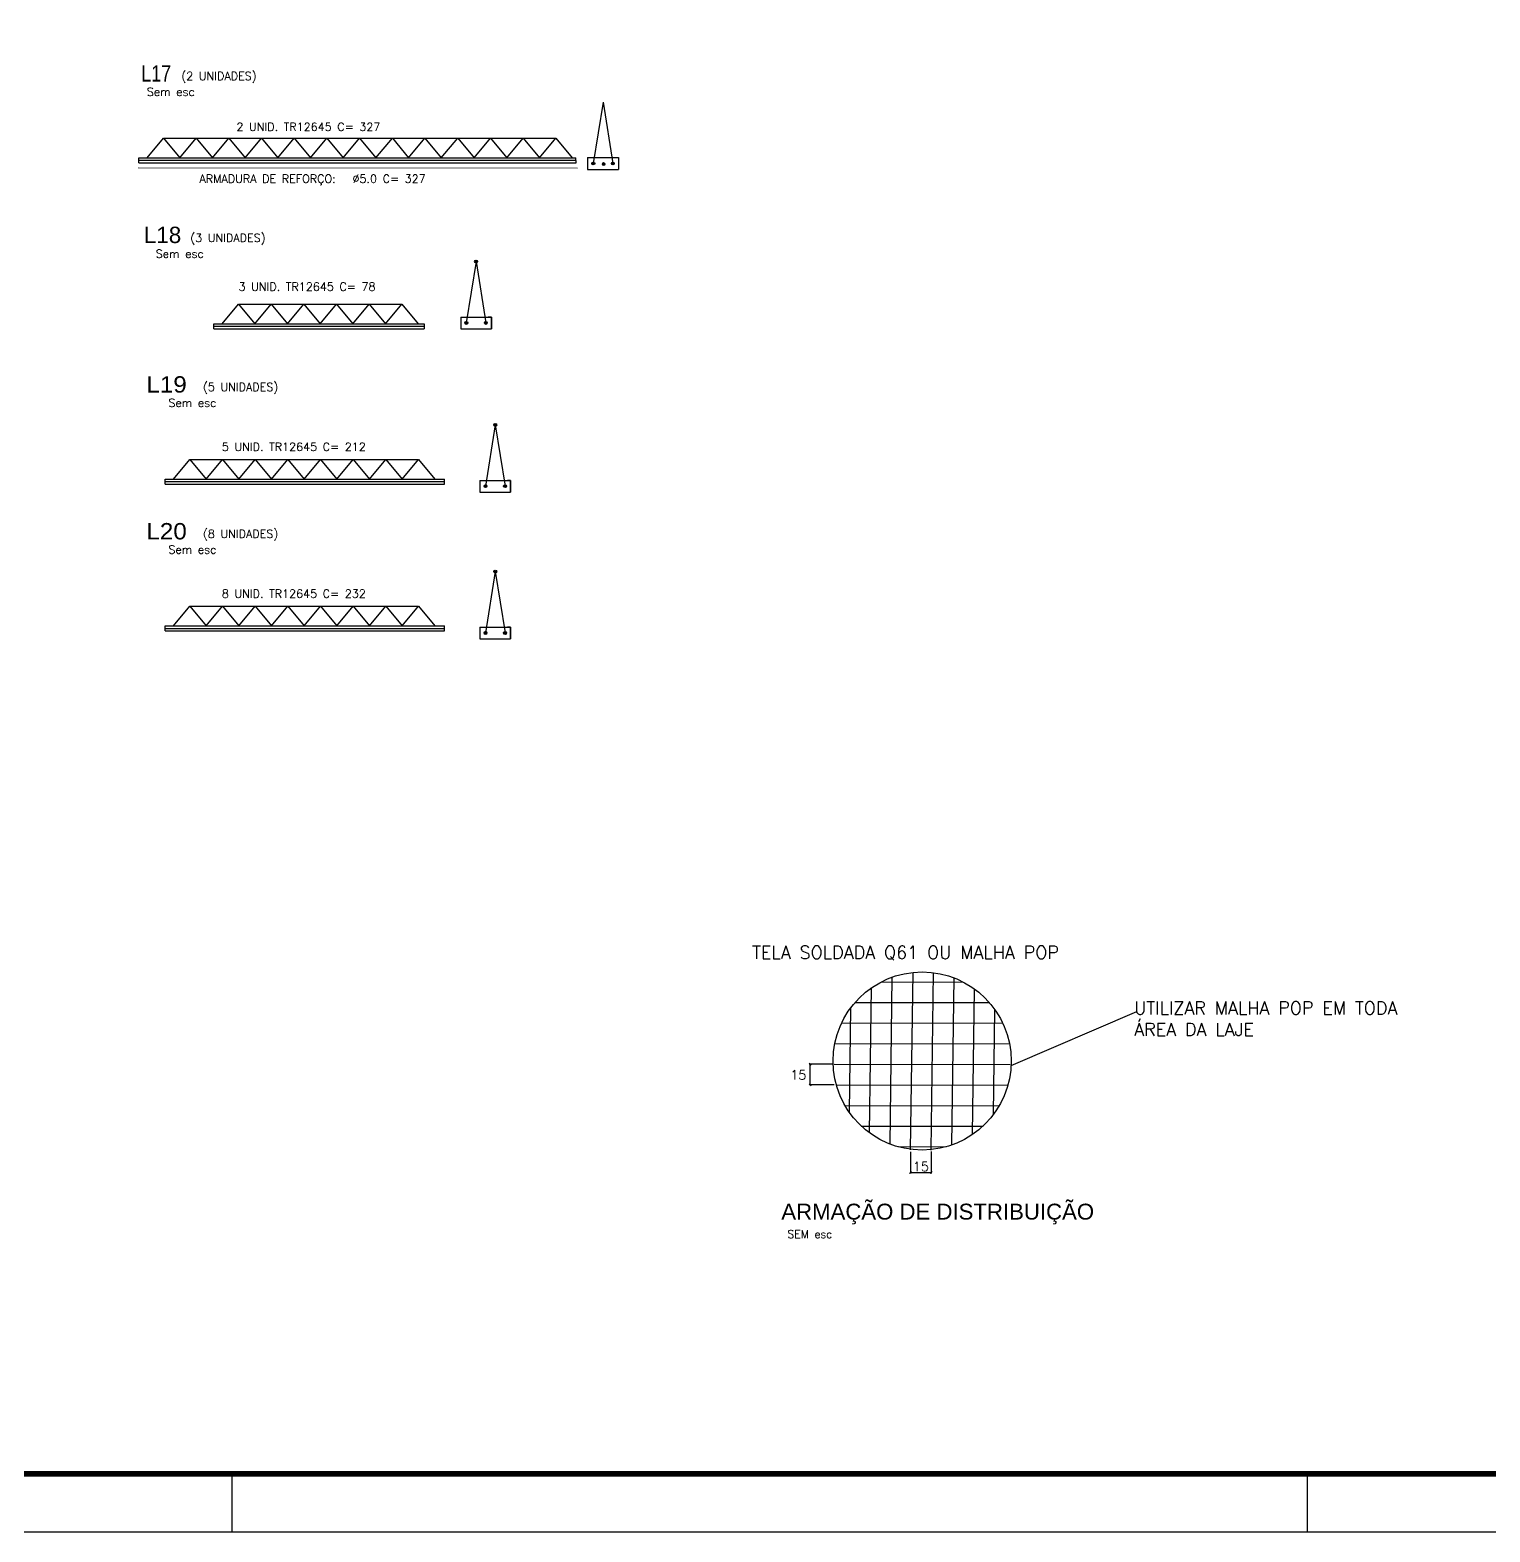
# Model space of a CAD drawing. Header units: millimetres. Extents: x 480 to 1615, y -207 to 251.
# Drawn here: x 795.17 to 820.29, y -144.53 to -118.7 of the extents above; entities that cross this region are included whole.
import ezdxf
from ezdxf.enums import TextEntityAlignment as Align

# ---------------------------------------------------------------- set-up
doc = ezdxf.new("R2010")
doc.units = ezdxf.units.MM
doc.layers.add('ARM_TRANSVERSAL_Ø5', color=120, linetype='Continuous', lineweight=9)
doc.layers.add('PA_NUM_ALTUR', color=7, linetype='Continuous', lineweight=9)
for name, color, linetype in [('ARQ-FOLHA', 7, 'Continuous'), ('ARQ-TEXTO2', 2, 'Continuous'), ('ARQ-TEXTO4', 1, 'Continuous')]:
    doc.layers.add(name, color=color, linetype=linetype)
doc.styles.add('CYPETXT', font='arial.ttf', dxfattribs={"height": 0.2})
doc.styles.add('ROMANS', font='romans.shx')

# ---------------------------------------------------------------- blocks, each defined once
blk = doc.blocks.new('FOLHA A1')
at = {"layer": 'ARQ-FOLHA'}
for p, q in [((286, -594), (286, -584)), ((471, -594), (471, -584)), ((0, -594), (841, -594))]:
    blk.add_line(p, q, dxfattribs=at)
at = {"layer": 'ARQ-FOLHA', "const_width": 1}
blk.add_lwpolyline([(25, -10), (25, -584), (831, -584), (831, -10), (25, -10)], dxfattribs=at)
blk = doc.blocks.new('_OBLIQUE')
at = {"color": 0, "linetype": 'ByBlock'}
blk.add_line((-0.5, -0.5), (0.5, 0.5), dxfattribs=at)

msp = doc.modelspace()

# ---------------------------------------------------------------- hatches: boundary and pattern name
h = msp.add_hatch(color=256)
edge = h.paths.add_edge_path()
edge.add_arc((804.858, -120.991), 0.0251, 0, 360)
h = msp.add_hatch(color=256)
edge = h.paths.add_edge_path()
edge.add_arc((805.194, -120.991), 0.0251, 0, 360)
h = msp.add_hatch(color=256)
edge = h.paths.add_edge_path()
edge.add_arc((802.841, -122.677), 0.0251, 0, 360)
h = msp.add_hatch(color=256)
edge = h.paths.add_edge_path()
edge.add_arc((802.673, -123.733), 0.0251, 0, 360)
h = msp.add_hatch(color=256)
edge = h.paths.add_edge_path()
edge.add_arc((803.009, -123.733), 0.0251, 0, 360)
h = msp.add_hatch(color=256)
edge = h.paths.add_edge_path()
edge.add_arc((803.171, -125.485), 0.0251, 0, 360)
h = msp.add_hatch(color=256)
edge = h.paths.add_edge_path()
edge.add_arc((803.003, -126.541), 0.0251, 0, 360)
h = msp.add_hatch(color=256)
edge = h.paths.add_edge_path()
edge.add_arc((803.339, -126.541), 0.0251, 0, 360)
h = msp.add_hatch(color=256)
edge = h.paths.add_edge_path()
edge.add_arc((803.171, -128.01), 0.0251, 0, 360)
h = msp.add_hatch(color=256)
edge = h.paths.add_edge_path()
edge.add_arc((803.003, -129.066), 0.0251, 0, 360)
h = msp.add_hatch(color=256)
edge = h.paths.add_edge_path()
edge.add_arc((803.339, -129.066), 0.0251, 0, 360)
at = {"layer": 'ARM_TRANSVERSAL_Ø5'}
h = msp.add_hatch(color=256, dxfattribs=at)
edge = h.paths.add_edge_path()
edge.add_arc((805.036, -121), 0.0251, 0, 360)

# ---------------------------------------------------------------- linework, layer by layer
for p, q in [((805.026, -119.935), (804.858, -120.991)), ((805.026, -119.935), (805.194, -120.991)), ((797.181, -120.894), (797.462, -120.556)), ((797.462, -120.556), (797.743, -120.556)), ((797.462, -120.556), (797.743, -120.894)), ((797.743, -120.556), (798.306, -120.556)), ((797.743, -120.894), (798.025, -120.556)), ((798.025, -120.556), (798.306, -120.894)), ((798.306, -120.556), (798.868, -120.556)), ((798.306, -120.894), (798.587, -120.556)), ((798.587, -120.556), (798.868, -120.894)), ((798.868, -120.556), (799.431, -120.556)), ((798.868, -120.894), (799.15, -120.556)), ((799.15, -120.556), (799.431, -120.894)), ((799.431, -120.556), (799.993, -120.556)), ((799.431, -120.894), (799.712, -120.556)), ((799.712, -120.556), (799.993, -120.894)), ((799.993, -120.556), (800.556, -120.556)), ((799.993, -120.894), (800.275, -120.556)), ((800.275, -120.556), (800.556, -120.894)), ((800.556, -120.556), (801.118, -120.556)), ((800.556, -120.894), (800.837, -120.556)), ((800.837, -120.556), (801.118, -120.894)), ((801.118, -120.556), (801.681, -120.556)), ((801.118, -120.894), (801.4, -120.556)), ((801.4, -120.556), (801.681, -120.894)), ((801.681, -120.556), (802.243, -120.556)), ((801.681, -120.894), (801.962, -120.556)), ((801.962, -120.556), (802.243, -120.894)), ((802.243, -120.556), (802.806, -120.556)), ((802.243, -120.894), (802.525, -120.556)), ((802.525, -120.556), (802.806, -120.894)), ((802.806, -120.556), (803.087, -120.556)), ((802.806, -120.894), (803.087, -120.556)), ((802.806, -120.556), (803.368, -120.556)), ((803.087, -120.556), (803.368, -120.894)), ((803.087, -120.556), (803.368, -120.894)), ((803.368, -120.556), (803.931, -120.556)), ((803.368, -120.894), (803.65, -120.556)), ((803.65, -120.556), (803.931, -120.894)), ((803.931, -120.556), (804.212, -120.556)), ((803.931, -120.894), (804.212, -120.556)), ((804.212, -120.556), (804.493, -120.894)), ((797.04, -120.894), (804.558, -120.894)), ((797.04, -120.978), (797.04, -120.894)), ((797.743, -120.894), (803.368, -120.894)), ((803.368, -120.894), (804.558, -120.894)), ((804.562, -120.978), (804.558, -120.894)), ((804.761, -120.89), (805.292, -120.89)), ((804.761, -120.89), (804.761, -121.091)), ((805.292, -120.89), (805.292, -121.091)), ((797.04, -120.936), (803.368, -120.936)), ((797.04, -120.978), (803.368, -120.978)), ((803.368, -120.936), (804.56, -120.936)), ((803.368, -120.978), (804.562, -120.978)), ((804.761, -121.091), (805.292, -121.091)), ((802.841, -122.677), (802.673, -123.733)), ((802.841, -122.677), (803.009, -123.733)), ((798.472, -123.748), (798.753, -123.411)), ((798.753, -123.411), (799.034, -123.411)), ((798.753, -123.411), (799.034, -123.748)), ((799.034, -123.411), (799.597, -123.411)), ((799.034, -123.748), (799.315, -123.411)), ((799.315, -123.411), (799.597, -123.748)), ((799.597, -123.411), (800.159, -123.411)), ((799.597, -123.748), (799.878, -123.411)), ((799.878, -123.411), (800.159, -123.748)), ((800.159, -123.411), (800.722, -123.411)), ((800.159, -123.748), (800.44, -123.411)), ((800.44, -123.411), (800.722, -123.748)), ((800.722, -123.411), (801.003, -123.411)), ((800.722, -123.748), (801.003, -123.411)), ((801.003, -123.411), (801.284, -123.748)), ((801.003, -123.411), (801.565, -123.411)), ((801.284, -123.748), (801.565, -123.411)), ((801.565, -123.411), (801.847, -123.748)), ((802.576, -123.632), (803.106, -123.632)), ((802.576, -123.632), (802.576, -123.833)), ((803.106, -123.632), (803.049, -123.632)), ((803.106, -123.632), (803.049, -123.632)), ((803.106, -123.632), (803.106, -123.833)), ((803.106, -123.833), (803.106, -123.632)), ((803.106, -123.632), (803.106, -123.833)), ((803.106, -123.632), (803.106, -123.833)), ((798.331, -123.748), (801.947, -123.748)), ((798.331, -123.833), (798.331, -123.748)), ((798.331, -123.791), (801.947, -123.791)), ((798.331, -123.833), (801.949, -123.833)), ((799.034, -123.748), (801.947, -123.748)), ((801.947, -123.748), (801.947, -123.833)), ((802.576, -123.833), (803.106, -123.833)), ((803.171, -125.485), (803.003, -126.541)), ((803.171, -125.485), (803.339, -126.541)), ((797.632, -126.42), (797.913, -126.083)), ((797.913, -126.083), (798.195, -126.083)), ((797.913, -126.083), (798.195, -126.42)), ((798.195, -126.083), (798.757, -126.083)), ((798.195, -126.42), (798.476, -126.083)), ((798.476, -126.083), (798.757, -126.42)), ((798.757, -126.083), (799.32, -126.083)), ((798.757, -126.42), (799.038, -126.083)), ((799.038, -126.083), (799.32, -126.42)), ((799.32, -126.083), (799.882, -126.083)), ((799.32, -126.42), (799.601, -126.083)), ((799.601, -126.083), (799.882, -126.42)), ((799.882, -126.083), (800.445, -126.083)), ((799.882, -126.42), (800.163, -126.083)), ((800.163, -126.083), (800.445, -126.42)), ((800.445, -126.083), (801.007, -126.083)), ((800.445, -126.42), (800.726, -126.083)), ((800.726, -126.083), (801.007, -126.42)), ((801.007, -126.083), (801.57, -126.083)), ((801.007, -126.42), (801.288, -126.083)), ((801.288, -126.083), (801.57, -126.42)), ((801.57, -126.083), (801.851, -126.083)), ((801.57, -126.42), (801.851, -126.083)), ((801.851, -126.083), (802.132, -126.42)), ((797.491, -126.42), (802.296, -126.42)), ((797.491, -126.505), (797.491, -126.42)), ((797.491, -126.462), (802.298, -126.462)), ((797.491, -126.505), (802.299, -126.505)), ((798.195, -126.42), (802.296, -126.42)), ((802.299, -126.505), (802.296, -126.42)), ((802.905, -126.441), (803.436, -126.441)), ((802.905, -126.441), (802.905, -126.642)), ((803.436, -126.441), (803.379, -126.441)), ((803.436, -126.441), (803.379, -126.441)), ((803.436, -126.441), (803.436, -126.642)), ((803.436, -126.642), (803.436, -126.441)), ((803.436, -126.441), (803.436, -126.642)), ((803.436, -126.441), (803.436, -126.642)), ((802.905, -126.642), (803.436, -126.642)), ((803.171, -128.01), (803.003, -129.066)), ((803.171, -128.01), (803.339, -129.066)), ((797.632, -128.945), (797.913, -128.607)), ((797.913, -128.607), (798.195, -128.607)), ((797.913, -128.607), (798.195, -128.945)), ((798.195, -128.607), (798.757, -128.607)), ((798.195, -128.945), (798.476, -128.607)), ((798.476, -128.607), (798.757, -128.945)), ((798.757, -128.607), (799.32, -128.607)), ((798.757, -128.945), (799.038, -128.607)), ((799.038, -128.607), (799.32, -128.945)), ((799.32, -128.607), (799.882, -128.607)), ((799.32, -128.945), (799.601, -128.607)), ((799.601, -128.607), (799.882, -128.945)), ((799.882, -128.607), (800.445, -128.607)), ((799.882, -128.945), (800.163, -128.607)), ((800.163, -128.607), (800.445, -128.945)), ((800.445, -128.607), (801.007, -128.607)), ((800.445, -128.945), (800.726, -128.607)), ((800.726, -128.607), (801.007, -128.945)), ((801.007, -128.607), (801.57, -128.607)), ((801.007, -128.945), (801.288, -128.607)), ((801.288, -128.607), (801.57, -128.945)), ((801.57, -128.607), (801.851, -128.607)), ((801.57, -128.945), (801.851, -128.607)), ((801.851, -128.607), (802.132, -128.945)), ((797.491, -128.945), (802.296, -128.945)), ((797.491, -129.029), (797.491, -128.945)), ((797.491, -128.987), (802.298, -128.987)), ((797.491, -129.029), (802.299, -129.029)), ((798.195, -128.945), (802.296, -128.945)), ((802.299, -129.029), (802.296, -128.945)), ((802.905, -128.965), (803.436, -128.965)), ((802.905, -128.965), (802.905, -129.166)), ((803.436, -128.965), (803.379, -128.965)), ((803.436, -128.965), (803.379, -128.965)), ((803.436, -128.965), (803.436, -129.166)), ((803.436, -129.166), (803.436, -128.965)), ((803.436, -128.965), (803.436, -129.166)), ((803.436, -128.965), (803.436, -129.166)), ((802.905, -129.166), (803.436, -129.166)), ((809.814, -135.066), (811.222, -135.069)), ((809.965, -137.857), (810.003, -134.984)), ((810.318, -137.957), (810.359, -134.904)), ((810.672, -137.961), (810.713, -134.909)), ((811.028, -137.871), (811.066, -134.998)), ((809.613, -137.665), (809.647, -135.166)), ((811.385, -137.689), (811.418, -135.19)), ((809.264, -137.31), (809.288, -135.512)), ((809.362, -135.42), (811.673, -135.424)), ((811.744, -137.343), (811.768, -135.545)), ((814.205, -135.582), (812.045, -136.509)), ((809.131, -135.774), (811.903, -135.779)), ((809.003, -136.128), (812.019, -136.133)), ((808.967, -136.482), (808.572, -136.482)), ((808.59, -136.836), (808.59, -136.482)), ((809.002, -136.482), (812.029, -136.488)), ((809.005, -136.836), (808.572, -136.836)), ((809.04, -136.836), (811.99, -136.842)), ((809.188, -137.191), (811.841, -137.196)), ((809.469, -137.546), (811.564, -137.55)), ((810.099, -137.901), (810.927, -137.903)), ((810.318, -137.992), (810.318, -138.365)), ((810.672, -137.986), (810.672, -138.365)), ((810.318, -138.348), (810.672, -138.348))]:
    msp.add_line(p, q)
for centre, radius in [((804.858, -120.991), 0.0251), ((805.194, -120.991), 0.0251), ((802.841, -122.677), 0.0251), ((802.673, -123.733), 0.0251), ((803.009, -123.733), 0.0251), ((803.171, -125.485), 0.0251), ((803.003, -126.541), 0.0251), ((803.339, -126.541), 0.0251), ((803.171, -128.01), 0.0251), ((803.003, -129.066), 0.0251), ((803.339, -129.066), 0.0251), ((810.516, -136.428), 1.532)]:
    msp.add_circle(centre, radius)
msp.add_line((797.024, -121.066), (804.587, -121.07), dxfattribs=at)
msp.add_circle((805.036, -121), 0.0251, dxfattribs=at)

# ---------------------------------------------------------------- block references
at = {"xscale": 0.035, "yscale": 0.035, "zscale": 0.035}
for p, rotation in [((808.59, -136.482), 90), ((808.59, -136.836), 270), ((810.318, -138.348), 180)]:
    msp.add_blockref('_OBLIQUE', p, dxfattribs=dict(at, rotation=rotation))
msp.add_blockref('_OBLIQUE', (810.672, -138.348), dxfattribs=at)
at = {"layer": 'ARQ-FOLHA', "xscale": 0.1, "yscale": 0.1, "zscale": 0.1}
msp.add_blockref('FOLHA A1', (770.045, -85.128), dxfattribs=at)

# ---------------------------------------------------------------- texts
at = {"color": 2, "char_height": 0.1611, "attachment_point": 5, "style": 'ROMANS'}
for insert in [(808.386, -136.668), (810.495, -138.243)]:
    msp.add_mtext('\\A1;15', dxfattribs=dict(at, insert=insert))
at = {"layer": 'ARQ-TEXTO2', "attachment_point": 1, "style": 'ROMANS'}
for s, insert, char_height in [('(2 UNIDADES)', (797.769, -119.415), 0.14062), ('Sem esc', (797.175, -119.687), 0.1406), ('(3 UNIDADES)', (797.923, -122.2), 0.14062), ('Sem esc', (797.329, -122.472), 0.1406), ('(5 UNIDADES)', (798.141, -124.764), 0.14062), ('Sem esc', (797.547, -125.036), 0.1406), ('(8 UNIDADES)', (798.141, -127.289), 0.14062), ('Sem esc', (797.547, -127.561), 0.1406), ('TELA SOLDADA Q61 OU MALHA POP', (807.59, -134.449), 0.22162), ('UTILIZAR MALHA POP EM TODA \\PÁREA DA LAJE', (814.164, -135.405), 0.22162)]:
    msp.add_mtext(s, dxfattribs=dict(at, insert=insert, char_height=char_height))
at = {"layer": 'ARQ-TEXTO2', "char_height": 0.14062, "attachment_point": 1, "style": 'ROMANS'}
for s, insert, width in [('2 UNID. TR12645 C= 327', (798.717, -120.29), 3.21348), ('ARMADURA DE REFORÇO:   %%C5.0 C= 327', (798.081, -121.182), 6.20997), ('3 UNID. TR12645 C= 78', (798.754, -123.039), 3.16376), ('5 UNID. TR12645 C= 212', (798.466, -125.794), 3.16376), ('8 UNID. TR12645 C= 232', (798.466, -128.319), 3.16376)]:
    msp.add_mtext(s, dxfattribs=dict(at, insert=insert, width=width))
at = {"layer": 'ARQ-TEXTO4', "insert": (808.093, -138.882), "char_height": 0.1365, "attachment_point": 1, "style": 'ROMANS'}
msp.add_mtext('{\\fArial|b0|i0|c0|p34;\\H2x;\\C4;ARMAÇÃO DE DISTRIBUIÇÃO\\P \\Fromans|c0;\\H0.50002x;\\C2;SEM esc }', dxfattribs=at)
at = {"layer": 'PA_NUM_ALTUR', "style": 'CYPETXT'}
for s, width, p, p2 in [('L17', 0.781409, (797.081, -119.582), (797.593, -119.582)), ('L18', 0.981103, (797.125, -122.359), (797.768, -122.359)), ('L19', 1.061424, (797.168, -124.931), (797.863, -124.931)), ('L20', 1.061424, (797.168, -127.456), (797.863, -127.456))]:
    msp.add_text(s, height=0.2812, dxfattribs=dict(at, width=width)).set_placement(p, p2, align=Align.FIT)

doc.saveas('drawing.dxf')
